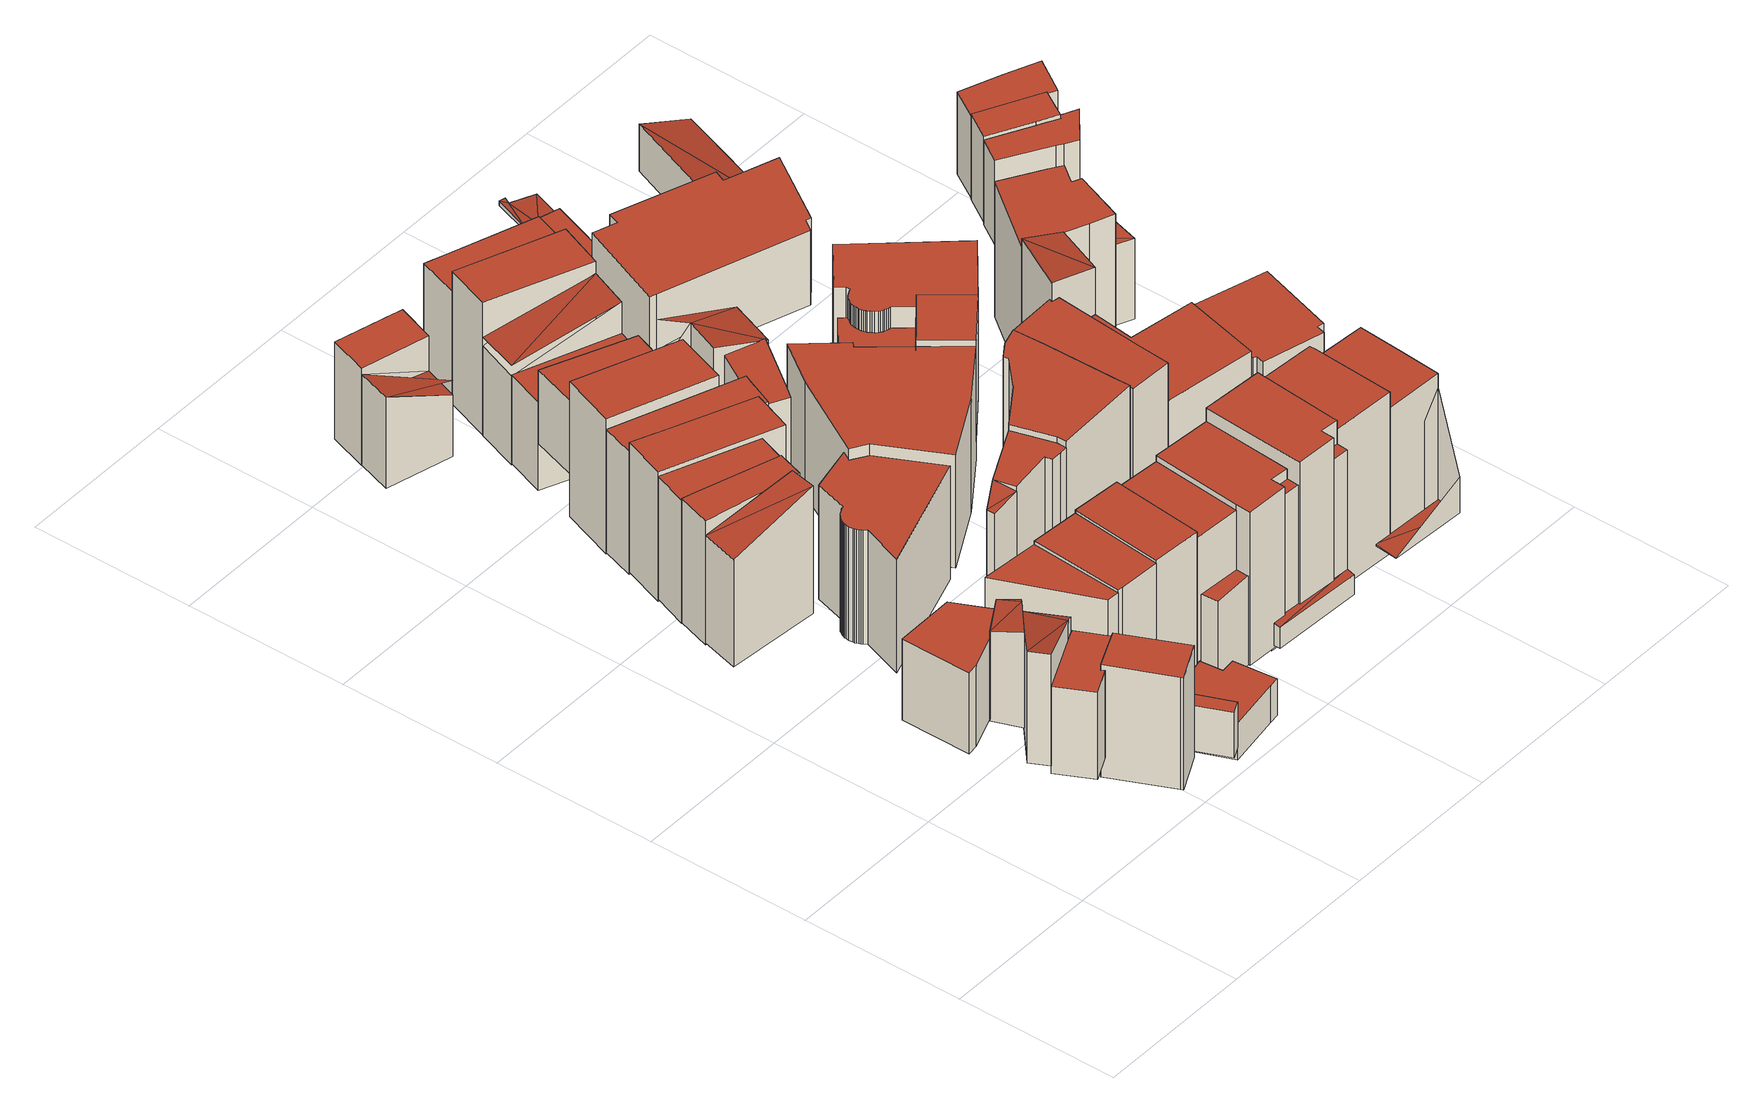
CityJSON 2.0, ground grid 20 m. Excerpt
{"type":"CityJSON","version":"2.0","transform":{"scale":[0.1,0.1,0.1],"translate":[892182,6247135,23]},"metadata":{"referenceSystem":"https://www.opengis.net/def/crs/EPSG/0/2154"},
"CityObjects":{
"building1":{"type":"Building","attributes":{"class":"Building"},"children":["building1-1"]},
"building1-1":{"type":"BuildingPart","parents":["building1"],"geometry":[{"type":"Solid","lod":"2.2","boundaries":[[[[0,1,2,3,4,5]],[[6,7,8,9,10,11]],[[11,10,4,5]],[[10,9,3,4]],[[9,8,2,3]],[[8,7,1,2]],[[7,6,0,1]],[[6,11,5,0]]]],"semantics":{"surfaces":[{"type":"GroundSurface"},{"type":"RoofSurface"},{"type":"WallSurface","on_footprint_edge":true}],"values":[[0,1,2,2,2,2,2,2]]}}]},
"building2":{"type":"Building","attributes":{"class":"Building"},"children":["building2-1"]},
"building2-1":{"type":"BuildingPart","parents":["building2"],"geometry":[{"type":"Solid","lod":"2.2","boundaries":[[[[12,13,14]],[[15,12,16]],[[14,16,12]],[[17,18,19,20,21]],[[14,13,20,21]],[[13,12,19,20]],[[12,15,18,19]],[[15,16,17,18]],[[16,14,21,17]]]],"semantics":{"surfaces":[{"type":"RoofSurface","rf_azimuth":24.67,"rf_slope":13.86},{"type":"GroundSurface"},{"type":"WallSurface","on_footprint_edge":true}],"values":[[0,0,0,1,2,2,2,2,2]]}}]},
"building3":{"type":"Building","attributes":{"class":"Building"},"children":["building3-1"]},
"building3-1":{"type":"BuildingPart","parents":["building3"],"geometry":[{"type":"Solid","lod":"2.2","boundaries":[[[[22,23,24,25,26,27,28]],[[29,30,31,32,33,34,35]],[[35,34,27,28]],[[34,33,26,27]],[[33,32,25,26]],[[32,31,24,25]],[[31,30,23,24]],[[30,29,22,23]],[[29,35,28,22]]]],"semantics":{"surfaces":[{"type":"GroundSurface"},{"type":"RoofSurface"},{"type":"WallSurface","on_footprint_edge":true}],"values":[[0,1,2,2,2,2,2,2,2]]}}]},
"building4":{"type":"Building","attributes":{"class":"Building"},"children":["building4-1"]},
"building4-1":{"type":"BuildingPart","parents":["building4"],"geometry":[{"type":"Solid","lod":"2.2","boundaries":[[[[36,37,38]],[[39,38,37]],[[40,38,39]],[[41,42,43,44,45]],[[39,37,44,45]],[[37,36,43,44]],[[36,38,42,43]],[[38,40,41,42]],[[40,39,45,41]]]],"semantics":{"surfaces":[{"type":"RoofSurface","rf_azimuth":138.37,"rf_slope":12.88},{"type":"GroundSurface"},{"type":"WallSurface","on_footprint_edge":true}],"values":[[0,0,0,1,2,2,2,2,2]]}}]},
"building5":{"type":"Building","attributes":{"class":"Building"},"children":["building5-1"]},
"building5-1":{"type":"BuildingPart","parents":["building5"],"geometry":[{"type":"Solid","lod":"2.2","boundaries":[[[[46,47,48,49,50]],[[51,52,53,54,55]],[[55,54,49,50]],[[54,53,48,49]],[[53,52,47,48]],[[52,51,46,47]],[[51,55,50,46]]]],"semantics":{"surfaces":[{"type":"GroundSurface"},{"type":"RoofSurface"},{"type":"WallSurface","on_footprint_edge":true}],"values":[[0,1,2,2,2,2,2]]}}]},
"building6":{"type":"Building","attributes":{"class":"Building"},"children":["building6-1"]},
"building6-1":{"type":"BuildingPart","parents":["building6"],"geometry":[{"type":"Solid","lod":"2.2","boundaries":[[[[56,57,58]],[[59,58,57]],[[60,61,62,63]],[[59,57,62,63]],[[57,56,61,62]],[[56,58,60,61]],[[58,59,63,60]]]],"semantics":{"surfaces":[{"type":"RoofSurface","rf_azimuth":171.31,"rf_slope":13.3},{"type":"GroundSurface"},{"type":"WallSurface","on_footprint_edge":true}],"values":[[0,0,1,2,2,2,2]]}}]},
"building7":{"type":"Building","attributes":{"class":"Building"},"children":["building7-1"]},
"building7-1":{"type":"BuildingPart","parents":["building7"],"geometry":[{"type":"Solid","lod":"2.2","boundaries":[[[[64,65,66,67,68]],[[69,70,71,72,73]],[[73,72,67,68]],[[72,71,66,67]],[[71,70,65,66]],[[70,69,64,65]],[[69,73,68,64]]]],"semantics":{"surfaces":[{"type":"GroundSurface"},{"type":"RoofSurface"},{"type":"WallSurface","on_footprint_edge":true}],"values":[[0,1,2,2,2,2,2]]}}]},
"building8":{"type":"Building","attributes":{"class":"Building"},"children":["building8-1"]},
"building8-1":{"type":"BuildingPart","parents":["building8"],"geometry":[{"type":"Solid","lod":"2.2","boundaries":[[[[74,75,76,77]],[[78,79,80,81]],[[81,80,76,77]],[[80,79,75,76]],[[79,78,74,75]],[[78,81,77,74]]]],"semantics":{"surfaces":[{"type":"GroundSurface"},{"type":"RoofSurface"},{"type":"WallSurface","on_footprint_edge":true}],"values":[[0,1,2,2,2,2]]}}]},
"building9":{"type":"Building","attributes":{"class":"Building"},"children":["building9-1"]},
"building9-1":{"type":"BuildingPart","parents":["building9"],"geometry":[{"type":"Solid","lod":"2.2","boundaries":[[[[82,83,84,85]],[[86,87,88,89]],[[89,88,84,85]],[[88,87,83,84]],[[87,86,82,83]],[[86,89,85,82]]]],"semantics":{"surfaces":[{"type":"GroundSurface"},{"type":"RoofSurface"},{"type":"WallSurface","on_footprint_edge":true}],"values":[[0,1,2,2,2,2]]}}]},
"building10":{"type":"Building","attributes":{"class":"Building"},"children":["building10-1"]},
"building10-1":{"type":"BuildingPart","parents":["building10"],"geometry":[{"type":"Solid","lod":"2.2","boundaries":[[[[90,91,92,93,94,95]],[[96,97,98,99,100,101]],[[101,100,94,95]],[[100,99,93,94]],[[99,98,92,93]],[[98,97,91,92]],[[97,96,90,91]],[[96,101,95,90]]]],"semantics":{"surfaces":[{"type":"GroundSurface"},{"type":"RoofSurface"},{"type":"WallSurface","on_footprint_edge":true}],"values":[[0,1,2,2,2,2,2,2]]}}]},
"building11":{"type":"Building","attributes":{"class":"Building"},"children":["building11-1"]},
"building11-1":{"type":"BuildingPart","parents":["building11"],"geometry":[{"type":"Solid","lod":"2.2","boundaries":[[[[102,103,104,105,106,107,108,109,110,111,112,113,114,115,116,117,118,119,120,121,122,123,124,125,126,127,128,129,130]],[[131,132,133,134,135,136,137,138,139,140,141,142,143,144,145,146,147,148,149,150,151,152,153,154,155,156,157,158,159]],[[159,158,129,130]],[[158,157,128,129]],[[157,156,127,128]],[[156,155,126,127]],[[155,154,125,126]],[[154,153,124,125]],[[153,152,123,124]],[[152,151,122,123]],[[151,150,121,122]],[[150,149,120,121]],[[149,148,119,120]],[[148,147,118,119]],[[147,146,117,118]],[[146,145,116,117]],[[145,144,115,116]],[[144,143,114,115]],[[143,142,113,114]],[[142,141,112,113]],[[141,140,111,112]],[[140,139,110,111]],[[139,138,109,110]],[[138,137,108,109]],[[137,136,107,108]],[[136,135,106,107]],[[135,134,105,106]],[[134,133,104,105]],[[133,132,103,104]],[[132,131,102,103]],[[131,159,130,102]]]],"semantics":{"surfaces":[{"type":"GroundSurface"},{"type":"RoofSurface"},{"type":"WallSurface","on_footprint_edge":true}],"values":[[0,1,2,2,2,2,2,2,2,2,2,2,2,2,2,2,2,2,2,2,2,2,2,2,2,2,2,2,2,2,2]]}}]},
"building12":{"type":"Building","attributes":{"class":"Building"},"children":["building12-1"]},
"building12-1":{"type":"BuildingPart","parents":["building12"],"geometry":[{"type":"Solid","lod":"2.2","boundaries":[[[[160,161,162,163,164,165]],[[166,167,168,169,170,171]],[[171,170,164,165]],[[170,169,163,164]],[[169,168,162,163]],[[168,167,161,162]],[[167,166,160,161]],[[166,171,165,160]]]],"semantics":{"surfaces":[{"type":"GroundSurface"},{"type":"RoofSurface"},{"type":"WallSurface","on_footprint_edge":true}],"values":[[0,1,2,2,2,2,2,2]]}}]},
"building13":{"type":"Building","attributes":{"class":"Building"},"children":["building13-1"]},
"building13-1":{"type":"BuildingPart","parents":["building13"],"geometry":[{"type":"Solid","lod":"2.2","boundaries":[[[[172,173,174,175,176]],[[177,178,179,180,181]],[[181,180,175,176]],[[180,179,174,175]],[[179,178,173,174]],[[178,177,172,173]],[[177,181,176,172]]]],"semantics":{"surfaces":[{"type":"GroundSurface"},{"type":"RoofSurface"},{"type":"WallSurface","on_footprint_edge":true}],"values":[[0,1,2,2,2,2,2]]}}]},
"building14":{"type":"Building","attributes":{"class":"Building"},"children":["building14-1"]},
"building14-1":{"type":"BuildingPart","parents":["building14"],"geometry":[{"type":"Solid","lod":"2.2","boundaries":[[[[182,183,184,185,186,187,188,189,190,191,192]],[[193,194,195,196,197,198,199,200,201,202,203]],[[203,202,191,192]],[[202,201,190,191]],[[201,200,189,190]],[[200,199,188,189]],[[199,198,187,188]],[[198,197,186,187]],[[197,196,185,186]],[[196,195,184,185]],[[195,194,183,184]],[[194,193,182,183]],[[193,203,192,182]]]],"semantics":{"surfaces":[{"type":"GroundSurface"},{"type":"RoofSurface"},{"type":"WallSurface","on_footprint_edge":true}],"values":[[0,1,2,2,2,2,2,2,2,2,2,2,2]]}}]},
"building15":{"type":"Building","attributes":{"class":"Building"},"children":["building15-1"]},
"building15-1":{"type":"BuildingPart","parents":["building15"],"geometry":[{"type":"Solid","lod":"2.2","boundaries":[[[[204,205,206,207,208,209,210]],[[211,212,213,214,215,216,217]],[[217,216,209,210]],[[216,215,208,209]],[[215,214,207,208]],[[214,213,206,207]],[[213,212,205,206]],[[212,211,204,205]],[[211,217,210,204]]]],"semantics":{"surfaces":[{"type":"GroundSurface"},{"type":"RoofSurface"},{"type":"WallSurface","on_footprint_edge":true}],"values":[[0,1,2,2,2,2,2,2,2]]}}]},
"building16":{"type":"Building","attributes":{"class":"Building"},"children":["building16-1"]},
"building16-1":{"type":"BuildingPart","parents":["building16"],"geometry":[{"type":"Solid","lod":"2.2","boundaries":[[[[218,219,220]],[[221,220,219]],[[222,223,224,225]],[[221,219,224,225]],[[219,218,223,224]],[[218,220,222,223]],[[220,221,225,222]]]],"semantics":{"surfaces":[{"type":"RoofSurface","rf_azimuth":273.02,"rf_slope":13.4},{"type":"GroundSurface"},{"type":"WallSurface","on_footprint_edge":true}],"values":[[0,0,1,2,2,2,2]]}}]},
"building17":{"type":"Building","attributes":{"class":"Building"},"children":["building17-1"]},
"building17-1":{"type":"BuildingPart","parents":["building17"],"geometry":[{"type":"MultiSurface","lod":"2.2","boundaries":[[[226,227,228]],[[229,230,231]],[[232,233,234,235]],[[229,231,234,235]],[[231,226,233,234]],[[226,228,232,233]],[[228,229,235,232]]],"semantics":{"surfaces":[{"type":"RoofSurface","rf_azimuth":346.32,"rf_slope":5.83},{"type":"RoofSurface","rf_azimuth":344.5,"rf_slope":13.1},{"type":"GroundSurface"},{"type":"WallSurface","on_footprint_edge":true}],"values":[0,1,2,3,3,3,3]}}]},
"building18":{"type":"Building","attributes":{"class":"Building"},"children":["building18-1"]},
"building18-1":{"type":"BuildingPart","parents":["building18"],"geometry":[{"type":"Solid","lod":"2.2","boundaries":[[[[236,237,238,239]],[[240,241,242,243]],[[243,242,238,239]],[[242,241,237,238]],[[241,240,236,237]],[[240,243,239,236]]]],"semantics":{"surfaces":[{"type":"GroundSurface"},{"type":"RoofSurface"},{"type":"WallSurface","on_footprint_edge":true}],"values":[[0,1,2,2,2,2]]}}]},
"building19":{"type":"Building","attributes":{"class":"Building"},"children":["building19-1"]},
"building19-1":{"type":"BuildingPart","parents":["building19"],"geometry":[{"type":"Solid","lod":"2.2","boundaries":[[[[174,244,245,175]],[[246,247,248,249]],[[249,248,245,175]],[[248,247,244,245]],[[247,246,174,244]],[[246,249,175,174]]]],"semantics":{"surfaces":[{"type":"GroundSurface"},{"type":"RoofSurface"},{"type":"WallSurface","on_footprint_edge":true}],"values":[[0,1,2,2,2,2]]}}]},
"building20":{"type":"Building","attributes":{"class":"Building"},"children":["building20-1"]},
"building20-1":{"type":"BuildingPart","parents":["building20"],"geometry":[{"type":"Solid","lod":"2.2","boundaries":[[[[250,251,252,253,254,255]],[[256,257,258,259,260,261]],[[261,260,254,255]],[[260,259,253,254]],[[259,258,252,253]],[[258,257,251,252]],[[257,256,250,251]],[[256,261,255,250]]]],"semantics":{"surfaces":[{"type":"GroundSurface"},{"type":"RoofSurface"},{"type":"WallSurface","on_footprint_edge":true}],"values":[[0,1,2,2,2,2,2,2]]}}]},
"building21":{"type":"Building","attributes":{"class":"Building"},"children":["building21-1"]},
"building21-1":{"type":"BuildingPart","parents":["building21"],"geometry":[{"type":"Solid","lod":"2.2","boundaries":[[[[262,263,264,265]],[[266,267,268,269]],[[269,268,264,265]],[[268,267,263,264]],[[267,266,262,263]],[[266,269,265,262]]]],"semantics":{"surfaces":[{"type":"GroundSurface"},{"type":"RoofSurface"},{"type":"WallSurface","on_footprint_edge":true}],"values":[[0,1,2,2,2,2]]}}]},
"building22":{"type":"Building","attributes":{"class":"Building"},"children":["building22-1"]},
"building22-1":{"type":"BuildingPart","parents":["building22"],"geometry":[{"type":"Solid","lod":"2.2","boundaries":[[[[270,271,272,273,274,275,276,277]],[[278,279,280,281,282,221,283,284]],[[284,283,276,277]],[[283,221,275,276]],[[221,282,274,275]],[[282,281,273,274]],[[281,280,272,273]],[[280,279,271,272]],[[279,278,270,271]],[[278,284,277,270]]]],"semantics":{"surfaces":[{"type":"GroundSurface"},{"type":"RoofSurface"},{"type":"WallSurface","on_footprint_edge":true}],"values":[[0,1,2,2,2,2,2,2,2,2]]}}]},
"building23":{"type":"Building","attributes":{"class":"Building"},"children":["building23-1"]},
"building23-1":{"type":"BuildingPart","parents":["building23"],"geometry":[{"type":"Solid","lod":"2.2","boundaries":[[[[285,286,287,288]],[[289,290,291,292]],[[292,291,287,288]],[[291,290,286,287]],[[290,289,285,286]],[[289,292,288,285]]]],"semantics":{"surfaces":[{"type":"GroundSurface"},{"type":"RoofSurface"},{"type":"WallSurface","on_footprint_edge":true}],"values":[[0,1,2,2,2,2]]}}]},
"building24":{"type":"Building","attributes":{"class":"Building"},"children":["building24-1"]},
"building24-1":{"type":"BuildingPart","parents":["building24"],"geometry":[{"type":"Solid","lod":"2.2","boundaries":[[[[293,294,295,296,297,298,299,300,301]],[[302,303,304,305,306,307,308,309,310]],[[310,309,300,301]],[[309,308,299,300]],[[308,307,298,299]],[[307,306,297,298]],[[306,305,296,297]],[[305,304,295,296]],[[304,303,294,295]],[[303,302,293,294]],[[302,310,301,293]]]],"semantics":{"surfaces":[{"type":"GroundSurface"},{"type":"RoofSurface"},{"type":"WallSurface","on_footprint_edge":true}],"values":[[0,1,2,2,2,2,2,2,2,2,2]]}}]},
"building25":{"type":"Building","attributes":{"class":"Building"},"children":["building25-1"]},
"building25-1":{"type":"BuildingPart","parents":["building25"],"geometry":[{"type":"Solid","lod":"2.2","boundaries":[[[[311,312,313,314]],[[315,316,317,318]],[[318,317,313,314]],[[317,316,312,313]],[[316,315,311,312]],[[315,318,314,311]]]],"semantics":{"surfaces":[{"type":"GroundSurface"},{"type":"RoofSurface"},{"type":"WallSurface","on_footprint_edge":true}],"values":[[0,1,2,2,2,2]]}}]},
"building26":{"type":"Building","attributes":{"class":"Building"},"children":["building26-1"]},
"building26-1":{"type":"BuildingPart","parents":["building26"],"geometry":[{"type":"Solid","lod":"2.2","boundaries":[[[[319,320,321,322,323]],[[324,325,326,327,328]],[[328,327,322,323]],[[327,326,321,322]],[[326,325,320,321]],[[325,324,319,320]],[[324,328,323,319]]]],"semantics":{"surfaces":[{"type":"GroundSurface"},{"type":"RoofSurface"},{"type":"WallSurface","on_footprint_edge":true}],"values":[[0,1,2,2,2,2,2]]}}]},
"building27":{"type":"Building","attributes":{"class":"Building"},"children":["building27-1"]},
"building27-1":{"type":"BuildingPart","parents":["building27"],"geometry":[{"type":"Solid","lod":"2.2","boundaries":[[[[329,330,331,332]],[[333,334,335,336]],[[336,335,331,332]],[[335,334,330,331]],[[334,333,329,330]],[[333,336,332,329]]]],"semantics":{"surfaces":[{"type":"GroundSurface"},{"type":"RoofSurface"},{"type":"WallSurface","on_footprint_edge":true}],"values":[[0,1,2,2,2,2]]}}]},
"building28":{"type":"Building","attributes":{"class":"Building"},"children":["building28-1"]},
"building28-1":{"type":"BuildingPart","parents":["building28"],"geometry":[{"type":"Solid","lod":"2.2","boundaries":[[[[337,338,339,340,341,342]],[[343,344,345,346,347,348]],[[348,347,341,342]],[[347,346,340,341]],[[346,345,339,340]],[[345,344,338,339]],[[344,343,337,338]],[[343,348,342,337]]]],"semantics":{"surfaces":[{"type":"GroundSurface"},{"type":"RoofSurface"},{"type":"WallSurface","on_footprint_edge":true}],"values":[[0,1,2,2,2,2,2,2]]}}]},
"building29":{"type":"Building","attributes":{"class":"Building"},"children":["building29-1"]},
"building29-1":{"type":"BuildingPart","parents":["building29"],"geometry":[{"type":"MultiSurface","lod":"2.2","boundaries":[[[349,350,351]],[[352,349,351]],[[353,354,355,356]],[[357,358,355,356]],[[358,349,354,355]],[[349,352,353,354]],[[352,357,356,353]]],"semantics":{"surfaces":[{"type":"RoofSurface","rf_azimuth":158.2,"rf_slope":12.72},{"type":"GroundSurface"},{"type":"WallSurface","on_footprint_edge":true}],"values":[0,0,1,2,2,2,2]}}]},
"building30":{"type":"Building","attributes":{"class":"Building"},"children":["building30-1"]},
"building30-1":{"type":"BuildingPart","parents":["building30"],"geometry":[{"type":"MultiSurface","lod":"2.2","boundaries":[[[359,360,361]],[[362,361,363]],[[361,362,359]],[[364,363,361]],[[365,366,367]],[[365,367,368]],[[368,367,369]],[[370,371,372,373,374,375,376,377,378]],[[367,361,377,378]],[[361,360,376,377]],[[360,359,375,376]],[[359,362,374,375]],[[362,363,373,374]],[[363,365,372,373]],[[365,368,371,372]],[[368,369,370,371]],[[369,367,378,370]]],"semantics":{"surfaces":[{"type":"RoofSurface","rf_azimuth":335.02,"rf_slope":10.99},{"type":"RoofSurface","rf_azimuth":341.18,"rf_slope":15.6},{"type":"GroundSurface"},{"type":"WallSurface","on_footprint_edge":true}],"values":[0,0,0,0,1,1,1,2,3,3,3,3,3,3,3,3,3]}}]},
"building31":{"type":"Building","attributes":{"class":"Building"},"children":["building31-1"]},
"building31-1":{"type":"BuildingPart","parents":["building31"],"geometry":[{"type":"Solid","lod":"2.2","boundaries":[[[[379,380,381,382,383,384,385]],[[386,387,388,389,390,391,392]],[[392,391,384,385]],[[391,390,383,384]],[[390,389,382,383]],[[389,388,381,382]],[[388,387,380,381]],[[387,386,379,380]],[[386,392,385,379]]]],"semantics":{"surfaces":[{"type":"GroundSurface"},{"type":"RoofSurface"},{"type":"WallSurface","on_footprint_edge":true}],"values":[[0,1,2,2,2,2,2,2,2]]}}]},
"building32":{"type":"Building","attributes":{"class":"Building"},"children":["building32-1"]},
"building32-1":{"type":"BuildingPart","parents":["building32"],"geometry":[{"type":"Solid","lod":"2.2","boundaries":[[[[393,394,395,396]],[[397,398,399,400]],[[400,399,395,396]],[[399,398,394,395]],[[398,397,393,394]],[[397,400,396,393]]]],"semantics":{"surfaces":[{"type":"GroundSurface"},{"type":"RoofSurface"},{"type":"WallSurface","on_footprint_edge":true}],"values":[[0,1,2,2,2,2]]}}]},
"building33":{"type":"Building","attributes":{"class":"Building"},"children":["building33-1"]},
"building33-1":{"type":"BuildingPart","parents":["building33"],"geometry":[{"type":"Solid","lod":"2.2","boundaries":[[[[401,402,403,404,405,406,407,408,409,410,411,412,413,414,415,416,417,418,419,420,421,422,423,424,425,426,427,428,429,430,431,432,433]],[[434,435,436,437,438,439,440,441,442,443,444,445,446,447,448,449,450,451,452,453,454,455,456,457,458,459,460,461,462,463,464,465,466]],[[466,465,432,433]],[[465,464,431,432]],[[464,463,430,431]],[[463,462,429,430]],[[462,461,428,429]],[[461,460,427,428]],[[460,459,426,427]],[[459,458,425,426]],[[458,457,424,425]],[[457,456,423,424]],[[456,455,422,423]],[[455,454,421,422]],[[454,453,420,421]],[[453,452,419,420]],[[452,451,418,419]],[[451,450,417,418]],[[450,449,416,417]],[[449,448,415,416]],[[448,447,414,415]],[[447,446,413,414]],[[446,445,412,413]],[[445,444,411,412]],[[444,443,410,411]],[[443,442,409,410]],[[442,441,408,409]],[[441,440,407,408]],[[440,439,406,407]],[[439,438,405,406]],[[438,437,404,405]],[[437,436,403,404]],[[436,435,402,403]],[[435,434,401,402]],[[434,466,433,401]]]],"semantics":{"surfaces":[{"type":"GroundSurface"},{"type":"RoofSurface"},{"type":"WallSurface","on_footprint_edge":true}],"values":[[0,1,2,2,2,2,2,2,2,2,2,2,2,2,2,2,2,2,2,2,2,2,2,2,2,2,2,2,2,2,2,2,2,2,2]]}}]},
"building34":{"type":"Building","attributes":{"class":"Building"},"children":["building34-1"]},
"building34-1":{"type":"BuildingPart","parents":["building34"],"geometry":[{"type":"Solid","lod":"2.2","boundaries":[[[[467,468,469,470,471,472,473,474,475,476,477,478]],[[479,480,481,482,483,484,485,486,487,488,489,490]],[[490,489,477,478]],[[489,488,476,477]],[[488,487,475,476]],[[487,486,474,475]],[[486,485,473,474]],[[485,484,472,473]],[[484,483,471,472]],[[483,482,470,471]],[[482,481,469,470]],[[481,480,468,469]],[[480,479,467,468]],[[479,490,478,467]]]],"semantics":{"surfaces":[{"type":"GroundSurface"},{"type":"RoofSurface"},{"type":"WallSurface","on_footprint_edge":true}],"values":[[0,1,2,2,2,2,2,2,2,2,2,2,2,2]]}}]},
"building35":{"type":"Building","attributes":{"class":"Building"},"children":["building35-1"]},
"building35-1":{"type":"BuildingPart","parents":["building35"],"geometry":[{"type":"Solid","lod":"2.2","boundaries":[[[[491,492,493,494,495,496]],[[497,498,499,500,501,502]],[[502,501,495,496]],[[501,500,494,495]],[[500,499,493,494]],[[499,498,492,493]],[[498,497,491,492]],[[497,502,496,491]]]],"semantics":{"surfaces":[{"type":"GroundSurface"},{"type":"RoofSurface"},{"type":"WallSurface","on_footprint_edge":true}],"values":[[0,1,2,2,2,2,2,2]]}}]},
"building36":{"type":"Building","attributes":{"class":"Building"},"children":["building36-1"]},
"building36-1":{"type":"BuildingPart","parents":["building36"],"geometry":[{"type":"Solid","lod":"2.2","boundaries":[[[[503,504,505]],[[506,503,505]],[[507,508,509,510]],[[505,504,509,510]],[[504,503,508,509]],[[503,506,507,508]],[[506,505,510,507]]]],"semantics":{"surfaces":[{"type":"RoofSurface","rf_azimuth":271.06,"rf_slope":13.57},{"type":"GroundSurface"},{"type":"WallSurface","on_footprint_edge":true}],"values":[[0,0,1,2,2,2,2]]}}]},
"building37":{"type":"Building","attributes":{"class":"Building"},"children":["building37-1"]},
"building37-1":{"type":"BuildingPart","parents":["building37"],"geometry":[{"type":"Solid","lod":"2.2","boundaries":[[[[511,512,513,514,393,515]],[[516,517,518,519,520,521]],[[521,520,393,515]],[[520,519,514,393]],[[519,518,513,514]],[[518,517,512,513]],[[517,516,511,512]],[[516,521,515,511]]]],"semantics":{"surfaces":[{"type":"GroundSurface"},{"type":"RoofSurface"},{"type":"WallSurface","on_footprint_edge":true}],"values":[[0,1,2,2,2,2,2,2]]}}]},
"building38":{"type":"Building","attributes":{"class":"Building"},"children":["building38-1"]},
"building38-1":{"type":"BuildingPart","parents":["building38"],"geometry":[{"type":"Solid","lod":"2.2","boundaries":[[[[522,523,524,525]],[[526,527,528,529]],[[529,528,524,525]],[[528,527,523,524]],[[527,526,522,523]],[[526,529,525,522]]]],"semantics":{"surfaces":[{"type":"GroundSurface"},{"type":"RoofSurface"},{"type":"WallSurface","on_footprint_edge":true}],"values":[[0,1,2,2,2,2]]}}]},
"building39":{"type":"Building","attributes":{"class":"Building"},"children":["building39-1"]},
"building39-1":{"type":"BuildingPart","parents":["building39"],"geometry":[{"type":"Solid","lod":"2.2","boundaries":[[[[530,531,494,532,533,534,535]],[[536,537,538,539,540,541,542]],[[542,541,534,535]],[[541,540,533,534]],[[540,539,532,533]],[[539,538,494,532]],[[538,537,531,494]],[[537,536,530,531]],[[536,542,535,530]]]],"semantics":{"surfaces":[{"type":"GroundSurface"},{"type":"RoofSurface"},{"type":"WallSurface","on_footprint_edge":true}],"values":[[0,1,2,2,2,2,2,2,2]]}}]},
"building40":{"type":"Building","attributes":{"class":"Building"},"children":["building40-1"]},
"building40-1":{"type":"BuildingPart","parents":["building40"],"geometry":[{"type":"Solid","lod":"2.2","boundaries":[[[[543,544,545,546,547,548,549,550,551]],[[552,553,554,555,556,557,558,559,560]],[[560,559,550,551]],[[559,558,549,550]],[[558,557,548,549]],[[557,556,547,548]],[[556,555,546,547]],[[555,554,545,546]],[[554,553,544,545]],[[553,552,543,544]],[[552,560,551,543]]]],"semantics":{"surfaces":[{"type":"GroundSurface"},{"type":"RoofSurface"},{"type":"WallSurface","on_footprint_edge":true}],"values":[[0,1,2,2,2,2,2,2,2,2,2]]}}]},
"building41":{"type":"Building","attributes":{"class":"Building"},"children":["building41-1"]},
"building41-1":{"type":"BuildingPart","parents":["building41"],"geometry":[{"type":"Solid","lod":"2.2","boundaries":[[[[561,562,563,564,565,566,567,568,569,570,571]],[[572,573,574,575,576,577,578,579,580,581,582]],[[582,581,570,571]],[[581,580,569,570]],[[580,579,568,569]],[[579,578,567,568]],[[578,577,566,567]],[[577,576,565,566]],[[576,575,564,565]],[[575,574,563,564]],[[574,573,562,563]],[[573,572,561,562]],[[572,582,571,561]]]],"semantics":{"surfaces":[{"type":"GroundSurface"},{"type":"RoofSurface"},{"type":"WallSurface","on_footprint_edge":true}],"values":[[0,1,2,2,2,2,2,2,2,2,2,2,2]]}}]},
"building42":{"type":"Building","attributes":{"class":"Building"},"children":["building42-1"]},
"building42-1":{"type":"BuildingPart","parents":["building42"],"geometry":[{"type":"Solid","lod":"2.2","boundaries":[[[[583,584,585,586,587,588,589,590,591,592,593,594,595,596,597,598,599,600,601,602,603,604,605,606,607,608,609,610,611,612,613,614,615,616,617,618,619,620]],[[621,622,623,624,625,626,627,628,629,630,631,632,633,634,635,636,637,638,639,640,641,642,643,644,645,646,647,648,649,650,651,652,653,654,655,656,657,658]],[[658,657,619,620]],[[657,656,618,619]],[[656,655,617,618]],[[655,654,616,617]],[[654,653,615,616]],[[653,652,614,615]],[[652,651,613,614]],[[651,650,612,613]],[[650,649,611,612]],[[649,648,610,611]],[[648,647,609,610]],[[647,646,608,609]],[[646,645,607,608]],[[645,644,606,607]],[[644,643,605,606]],[[643,642,604,605]],[[642,641,603,604]],[[641,640,602,603]],[[640,639,601,602]],[[639,638,600,601]],[[638,637,599,600]],[[637,636,598,599]],[[636,635,597,598]],[[635,634,596,597]],[[634,633,595,596]],[[633,632,594,595]],[[632,631,593,594]],[[631,630,592,593]],[[630,629,591,592]],[[629,628,590,591]],[[628,627,589,590]],[[627,626,588,589]],[[626,625,587,588]],[[625,624,586,587]],[[624,623,585,586]],[[623,622,584,585]],[[622,621,583,584]],[[621,658,620,583]]]],"semantics":{"surfaces":[{"type":"GroundSurface"},{"type":"RoofSurface"},{"type":"WallSurface","on_footprint_edge":true}],"values":[[0,1,2,2,2,2,2,2,2,2,2,2,2,2,2,2,2,2,2,2,2,2,2,2,2,2,2,2,2,2,2,2,2,2,2,2,2,2,2,2]]}}]},
"building43":{"type":"Building","attributes":{"class":"Building"},"children":["building43-1"]},
"building43-1":{"type":"BuildingPart","parents":["building43"],"geometry":[{"type":"Solid","lod":"2.2","boundaries":[[[[659,660,661,662,663,664,665,666,667,668,669]],[[670,671,672,673,674,675,676,677,678,679,680]],[[680,679,668,669]],[[679,678,667,668]],[[678,677,666,667]],[[677,676,665,666]],[[676,675,664,665]],[[675,674,663,664]],[[674,673,662,663]],[[673,672,661,662]],[[672,671,660,661]],[[671,670,659,660]],[[670,680,669,659]]]],"semantics":{"surfaces":[{"type":"GroundSurface"},{"type":"RoofSurface"},{"type":"WallSurface","on_footprint_edge":true}],"values":[[0,1,2,2,2,2,2,2,2,2,2,2,2]]}}]},
"building44":{"type":"Building","attributes":{"class":"Building"},"children":["building44-1"]},
"building44-1":{"type":"BuildingPart","parents":["building44"],"geometry":[{"type":"Solid","lod":"2.2","boundaries":[[[[681,682,683]],[[684,683,682]],[[685,683,684]],[[686,685,684]],[[686,684,687]],[[688,689,690,691,692,693,694]],[[684,682,693,694]],[[682,681,692,693]],[[681,683,691,692]],[[683,685,690,691]],[[685,686,689,690]],[[686,687,688,689]],[[687,684,694,688]]]],"semantics":{"surfaces":[{"type":"RoofSurface","rf_azimuth":329.83,"rf_slope":6.41},{"type":"GroundSurface"},{"type":"WallSurface","on_footprint_edge":true}],"values":[[0,0,0,0,0,1,2,2,2,2,2,2,2]]}}]},
"building45":{"type":"Building","attributes":{"class":"Building"},"children":["building45-1"]},
"building45-1":{"type":"BuildingPart","parents":["building45"],"geometry":[{"type":"Solid","lod":"2.2","boundaries":[[[[695,696,697,698,533,532,494]],[[699,700,701,702,703,704,705]],[[705,704,532,494]],[[704,703,533,532]],[[703,702,698,533]],[[702,701,697,698]],[[701,700,696,697]],[[700,699,695,696]],[[699,705,494,695]]]],"semantics":{"surfaces":[{"type":"GroundSurface"},{"type":"RoofSurface"},{"type":"WallSurface","on_footprint_edge":true}],"values":[[0,1,2,2,2,2,2,2,2]]}}]},
"building46":{"type":"Building","attributes":{"class":"Building"},"children":["building46-1"]},
"building46-1":{"type":"BuildingPart","parents":["building46"],"geometry":[{"type":"MultiSurface","lod":"2.2","boundaries":[[[706,707,708]],[[709,708,707]],[[710,706,707,711]],[[712,713,707,711]],[[713,706,707]],[[708,710,706]],[[708,712,711,710]]],"semantics":{"surfaces":[{"type":"RoofSurface","rf_azimuth":263.16,"rf_slope":3.44},{"type":"GroundSurface"},{"type":"WallSurface","on_footprint_edge":true}],"values":[0,0,1,2,2,2,2]}}]},
"building47":{"type":"Building","attributes":{"class":"Building"},"children":["building47-1"]},
"building47-1":{"type":"BuildingPart","parents":["building47"],"geometry":[{"type":"Solid","lod":"2.2","boundaries":[[[[714,715,716,717,718,719,720]],[[721,722,723,724,725,726,727]],[[727,726,719,720]],[[726,725,718,719]],[[725,724,717,718]],[[724,723,716,717]],[[723,722,715,716]],[[722,721,714,715]],[[721,727,720,714]]]],"semantics":{"surfaces":[{"type":"GroundSurface"},{"type":"RoofSurface"},{"type":"WallSurface","on_footprint_edge":true}],"values":[[0,1,2,2,2,2,2,2,2]]}}]},
"building48":{"type":"Building","attributes":{"class":"Building"},"children":["building48-1"]},
"building48-1":{"type":"BuildingPart","parents":["building48"],"geometry":[{"type":"Solid","lod":"2.2","boundaries":[[[[728,729,730]],[[731,730,729]],[[732,733,734,735]],[[731,729,734,735]],[[729,728,733,734]],[[728,730,732,733]],[[730,731,735,732]]]],"semantics":{"surfaces":[{"type":"RoofSurface","rf_azimuth":336.41,"rf_slope":12.66},{"type":"GroundSurface"},{"type":"WallSurface","on_footprint_edge":true}],"values":[[0,0,1,2,2,2,2]]}}]},
"building49":{"type":"Building","attributes":{"class":"Building"},"children":["building49-1"]},
"building49-1":{"type":"BuildingPart","parents":["building49"],"geometry":[{"type":"Solid","lod":"2.2","boundaries":[[[[736,737,738,739,740]],[[741,742,743,744,745]],[[745,744,739,740]],[[744,743,738,739]],[[743,742,737,738]],[[742,741,736,737]],[[741,745,740,736]]]],"semantics":{"surfaces":[{"type":"GroundSurface"},{"type":"RoofSurface"},{"type":"WallSurface","on_footprint_edge":true}],"values":[[0,1,2,2,2,2,2]]}}]},
"building50":{"type":"Building","attributes":{"class":"Building"},"children":["building50-1"]},
"building50-1":{"type":"BuildingPart","parents":["building50"],"geometry":[{"type":"Solid","lod":"2.2","boundaries":[[[[746,747,748]],[[749,746,748]],[[750,751,752,753]],[[748,747,752,753]],[[747,746,751,752]],[[746,749,750,751]],[[749,748,753,750]]]],"semantics":{"surfaces":[{"type":"RoofSurface","rf_azimuth":342.93,"rf_slope":17.16},{"type":"GroundSurface"},{"type":"WallSurface","on_footprint_edge":true}],"values":[[0,0,1,2,2,2,2]]}}]},
"building51":{"type":"Building","attributes":{"class":"Building"},"children":["building51-1"]},
"building51-1":{"type":"BuildingPart","parents":["building51"],"geometry":[{"type":"Solid","lod":"2.2","boundaries":[[[[754,755,756,757,758,759,760,761]],[[762,763,764,765,766,767,768,769]],[[769,768,760,761]],[[768,767,759,760]],[[767,766,758,759]],[[766,765,757,758]],[[765,764,756,757]],[[764,763,755,756]],[[763,762,754,755]],[[762,769,761,754]]]],"semantics":{"surfaces":[{"type":"GroundSurface"},{"type":"RoofSurface"},{"type":"WallSurface","on_footprint_edge":true}],"values":[[0,1,2,2,2,2,2,2,2,2]]}}]},
"building52":{"type":"Building","attributes":{"class":"Building"},"children":["building52-1"]},
"building52-1":{"type":"BuildingPart","parents":["building52"],"geometry":[{"type":"Solid","lod":"2.2","boundaries":[[[[770,771,772,773,774,775,776,777]],[[778,779,780,781,782,783,784,785]],[[785,784,776,777]],[[784,783,775,776]],[[783,782,774,775]],[[782,781,773,774]],[[781,780,772,773]],[[780,779,771,772]],[[779,778,770,771]],[[778,785,777,770]]]],"semantics":{"surfaces":[{"type":"GroundSurface"},{"type":"RoofSurface"},{"type":"WallSurface","on_footprint_edge":true}],"values":[[0,1,2,2,2,2,2,2,2,2]]}}]},
"building53":{"type":"Building","attributes":{"class":"Building"},"children":["building53-1"]},
"building53-1":{"type":"BuildingPart","parents":["building53"],"geometry":[{"type":"MultiSurface","lod":"2.2","boundaries":[[[786,787,788]],[[789,788,787]],[[790,791,788]],[[786,788,791]],[[792,788,789]],[[793,794,795,796,797,798,799]],[[792,800,798,799]],[[800,787,797,798]],[[787,786,796,797]],[[786,791,795,796]],[[791,790,794,795]],[[790,788,793,794]],[[788,792,799,793]]],"semantics":{"surfaces":[{"type":"RoofSurface","rf_azimuth":272.07,"rf_slope":1.15},{"type":"GroundSurface"},{"type":"WallSurface","on_footprint_edge":true}],"values":[0,0,0,0,0,1,2,2,2,2,2,2,2]}}]},
"building54":{"type":"Building","attributes":{"class":"Building"},"children":["building54-1"]},
"building54-1":{"type":"BuildingPart","parents":["building54"],"geometry":[{"type":"Solid","lod":"2.2","boundaries":[[[[801,802,803,804,805,806,807,808,809,810,811]],[[812,813,814,815,816,817,818,819,820,821,822]],[[822,821,810,811]],[[821,820,809,810]],[[820,819,808,809]],[[819,818,807,808]],[[818,817,806,807]],[[817,816,805,806]],[[816,815,804,805]],[[815,814,803,804]],[[814,813,802,803]],[[813,812,801,802]],[[812,822,811,801]]]],"semantics":{"surfaces":[{"type":"GroundSurface"},{"type":"RoofSurface"},{"type":"WallSurface","on_footprint_edge":true}],"values":[[0,1,2,2,2,2,2,2,2,2,2,2,2]]}}]},
"building55":{"type":"Building","attributes":{"class":"Building"},"children":["building55-1"]},
"building55-1":{"type":"BuildingPart","parents":["building55"],"geometry":[{"type":"Solid","lod":"2.2","boundaries":[[[[823,824,825]],[[826,823,825]],[[827,826,825]],[[828,829,830,831,832]],[[825,824,831,832]],[[824,823,830,831]],[[823,826,829,830]],[[826,827,828,829]],[[827,825,832,828]]]],"semantics":{"surfaces":[{"type":"RoofSurface","rf_azimuth":172.42,"rf_slope":9.48},{"type":"GroundSurface"},{"type":"WallSurface","on_footprint_edge":true}],"values":[[0,0,0,1,2,2,2,2,2]]}}]},
"building56":{"type":"Building","attributes":{"class":"Building"},"children":["building56-1"]},
"building56-1":{"type":"BuildingPart","parents":["building56"],"geometry":[{"type":"Solid","lod":"2.2","boundaries":[[[[833,834,835,836,837,838]],[[839,840,841,842,843,844]],[[844,843,837,838]],[[843,842,836,837]],[[842,841,835,836]],[[841,840,834,835]],[[840,839,833,834]],[[839,844,838,833]]]],"semantics":{"surfaces":[{"type":"GroundSurface"},{"type":"RoofSurface"},{"type":"WallSurface","on_footprint_edge":true}],"values":[[0,1,2,2,2,2,2,2]]}}]},
"building57":{"type":"Building","attributes":{"class":"Building"},"children":["building57-1"]},
"building57-1":{"type":"BuildingPart","parents":["building57"],"geometry":[{"type":"Solid","lod":"2.2","boundaries":[[[[845,846,847,848,849,850]],[[851,852,853,854,855,856]],[[856,855,849,850]],[[855,854,848,849]],[[854,853,847,848]],[[853,852,846,847]],[[852,851,845,846]],[[851,856,850,845]]]],"semantics":{"surfaces":[{"type":"GroundSurface"},{"type":"RoofSurface"},{"type":"WallSurface","on_footprint_edge":true}],"values":[[0,1,2,2,2,2,2,2]]}}]}
},
"vertices":[
[87,189,93],[127,213,93],[105,259,93],[31,258,93],[31,171,93],[45,173,93],[87,189,200],[127,213,200],[105,259,200],[31,258,200],[31,171,200],[45,173,200],
[152,139,207],[161,143,204],[136,187,205],[81,105,226],[70,127,226],[70,127,79],[81,105,79],[152,139,79],[161,143,79],[136,187,79],
[81,105,69],[103,62,69],[135,78,69],[133,82,69],[183,105,69],[164,144,69],[152,139,69],[81,105,184],[103,62,184],[135,78,184],[133,82,184],[183,105,184],[164,144,184],[152,139,184],
[138,189,218],[127,213,213],[136,187,218],[87,189,209],[100,155,217],[100,155,91],[136,187,91],[138,189,91],[127,213,91],[87,189,91],
[168,6,43],[169,3,43],[216,27,43],[180,104,43],[133,82,43],[168,6,191],[169,3,191],[216,27,191],[180,104,191],[133,82,191],
[124,475,249],[14,500,222],[119,444,248],[2,454,221],[119,444,80],[124,475,80],[14,500,80],[2,454,80],
[143,505,77],[44,536,77],[27,541,77],[14,500,77],[133,473,77],[143,505,241],[44,536,241],[27,541,241],[14,500,241],[133,473,241],
[225,242,84],[153,248,84],[203,128,84],[218,127,84],[225,242,207],[153,248,207],[203,128,207],[218,127,207],
[27,541,76],[143,505,76],[155,539,76],[42,584,76],[27,541,238],[143,505,238],[155,539,238],[42,584,238],
[233,105,27],[224,126,27],[218,127,27],[203,128,27],[256,7,27],[271,14,27],[233,105,87],[224,126,87],[218,127,87],[203,128,87],[256,7,87],[271,14,87],
[74,300,105],[224,350,105],[186,424,105],[167,436,105],[174,448,105],[117,435,105],[105,394,105],[103,394,105],[101,393,105],[99,392,105],[97,391,105],[95,390,105],[94,389,105],[92,387,105],[90,386,105],[89,384,105],[88,382,105],[87,380,105],[86,378,105],[85,376,105],[85,374,105],[84,370,105],[85,365,105],[85,363,105],[86,361,105],[87,359,105],[88,357,105],[89,355,105],[92,352,105],[74,300,255],[224,350,255],[186,424,255],[167,436,255],[174,448,255],[117,435,255],[105,394,255],[103,394,255],[101,393,255],[99,392,255],[97,391,255],[95,390,255],[94,389,255],[92,387,255],[90,386,255],[89,384,255],[88,382,255],[87,380,255],[86,378,255],[85,376,255],[85,374,255],[84,370,255],[85,365,255],[85,363,255],[86,361,255],[87,359,255],[88,357,255],[89,355,255],[92,352,255],
[42,584,73],[181,529,73],[199,579,73],[91,623,73],[89,624,73],[60,636,73],[42,584,244],[181,529,244],[199,579,244],[91,623,244],[89,624,244],[60,636,244],
[218,127,12],[224,126,12],[275,123,12],[286,237,12],[225,242,12],[218,127,211],[224,126,211],[275,123,211],[286,237,211],[225,242,211],
[345,80,11],[327,78,11],[324,106,11],[295,100,11],[294,105,11],[263,99,11],[263,94,11],[239,90,11],[271,14,11],[338,25,11],[351,27,11],[345,80,59],[327,78,59],[324,106,59],[295,100,59],[294,105,59],[263,99,59],[263,94,59],[239,90,59],[271,14,59],[338,25,59],[351,27,59],
[210,575,70],[224,610,70],[228,618,70],[73,676,70],[60,636,70],[89,624,70],[91,623,70],[210,575,232],[224,610,232],[228,618,232],[73,676,232],[60,636,232],[89,624,232],[91,623,232],
[229,296,216],[271,301,216],[227,305,218],[264,327,223],[227,305,81],[229,296,81],[271,301,81],[264,327,81],
[119,943,141],[36,964,149],[104,900,141],[22,921,180],[104,900,160],[36,964,179],[104,900,60],[119,943,60],[36,964,60],[22,921,60],
[198,630,68],[220,694,68],[96,742,68],[73,676,68],[198,630,246],[220,694,246],[96,742,246],[73,676,246],
[336,119,12],[347,232,12],[275,123,215],[336,119,215],[347,232,215],[286,237,215],
[119,943,59],[135,990,59],[128,992,59],[125,993,59],[52,1012,59],[36,964,59],[119,943,187],[135,990,187],[128,992,187],[125,993,187],[52,1012,187],[36,964,187],
[202,702,125],[219,751,125],[113,796,125],[96,742,125],[202,702,222],[219,751,222],[113,796,222],[96,742,222],
[327,299,70],[340,299,70],[350,300,70],[350,312,70],[335,363,70],[264,327,70],[271,301,70],[325,308,70],[327,299,223],[340,299,223],[350,300,223],[350,312,223],[335,363,223],[271,301,223],[325,308,223],
[240,637,75],[203,646,75],[198,630,75],[228,618,75],[240,637,169],[203,646,169],[198,630,169],[228,618,169],
[296,533,121],[301,538,121],[258,589,121],[222,537,121],[167,436,121],[186,424,121],[227,345,121],[306,388,121],[375,437,121],[296,533,270],[301,538,270],[258,589,270],[222,537,270],[167,436,270],[186,424,270],[227,345,270],[306,388,270],[375,437,270],
[342,119,11],[344,98,11],[415,100,11],[415,114,11],[342,119,129],[344,98,129],[415,100,129],[415,114,129],
[219,751,63],[231,746,63],[251,798,63],[130,844,63],[113,796,63],[219,751,180],[231,746,180],[251,798,180],[130,844,180],[113,796,180],
[405,227,43],[347,232,43],[336,119,43],[395,115,43],[405,227,207],[347,232,207],[336,119,207],[395,115,207],
[306,656,86],[260,672,86],[224,610,86],[217,594,86],[249,577,86],[258,589,86],[306,656,211],[260,672,211],[224,610,211],[217,594,211],[249,577,211],[258,589,211],
[270,847,221],[148,896,191],[130,844,192],[251,798,221],[251,798,61],[270,847,61],[148,896,61],[130,844,61],[130,844,178],[148,896,179],
[202,702,197],[226,692,192],[238,728,193],[219,751,198],[238,743,194],[264,719,188],[330,712,208],[238,743,235],[264,719,226],[309,654,208],[248,676,226],[248,676,110],[309,654,110],[330,712,110],[238,743,110],[219,751,110],[202,702,110],[226,692,110],[238,728,110],[264,719,110],
[471,110,13],[479,221,13],[405,227,13],[395,115,13],[394,96,13],[447,94,13],[448,112,13],[471,110,215],[479,221,215],[405,227,215],[395,115,215],[394,96,215],[447,94,215],[448,112,215],
[167,951,62],[148,896,62],[270,847,62],[291,903,62],[167,951,237],[148,896,237],[270,847,237],[291,903,237],
[388,525,180],[371,545,180],[368,545,180],[366,546,180],[364,547,180],[362,547,180],[360,549,180],[358,550,180],[355,553,180],[354,555,180],[353,557,180],[351,559,180],[351,561,180],[350,563,180],[349,565,180],[349,568,180],[349,570,180],[349,572,180],[349,574,180],[350,577,180],[350,579,180],[351,581,180],[352,583,180],[354,585,180],[355,587,180],[357,589,180],[350,597,180],[307,562,180],[313,555,180],[297,542,180],[301,538,180],[296,533,180],[336,484,180],[388,525,240],[371,545,240],[368,545,240],[366,546,240],[364,547,240],[362,547,240],[360,549,240],[358,550,240],[355,553,240],[354,555,240],[353,557,240],[351,559,240],[351,561,240],[350,563,240],[349,565,240],[349,568,240],[349,570,240],[349,572,240],[349,574,240],[350,577,240],[350,579,240],[351,581,240],[352,583,240],[354,585,240],[355,587,240],[357,589,240],[350,597,240],[307,562,240],[313,555,240],[297,542,240],[301,538,240],[296,533,240],[336,484,240],
[460,305,54],[460,307,54],[459,325,54],[457,414,54],[455,453,54],[433,446,54],[415,434,54],[417,428,54],[384,396,54],[335,363,54],[350,312,54],[350,300,54],[460,305,231],[460,307,231],[459,325,231],[457,414,231],[455,453,231],[433,446,231],[415,434,231],[417,428,231],[384,396,231],[335,363,231],[350,312,231],[350,300,231],
[430,101,8],[430,97,8],[545,91,8],[546,105,8],[415,114,8],[415,100,8],[430,101,202],[430,97,202],[545,91,202],[546,105,202],[415,114,202],[415,100,202],
[430,86,45],[544,81,43],[545,91,45],[430,97,47],[430,97,17],[430,86,17],[544,81,17],[545,91,17],
[314,956,62],[203,994,62],[191,998,62],[183,1001,62],[295,901,62],[314,956,211],[203,994,211],[191,998,211],[183,1001,211],[167,951,211],[295,901,211],
[432,480,144],[393,529,144],[336,484,144],[375,437,144],[432,480,278],[393,529,278],[336,484,278],[375,437,278],
[522,90,8],[523,107,8],[546,110,8],[555,215,8],[479,221,8],[470,93,8],[522,90,233],[523,107,233],[546,105,233],[546,110,233],[555,215,233],[479,221,233],[470,93,233],
[295,901,171],[291,903,171],[290,898,171],[293,897,171],[298,895,171],[283,852,171],[303,845,171],[339,949,171],[314,956,171],[295,901,209],[291,903,209],[290,898,209],[293,897,209],[298,895,209],[283,852,209],[303,845,209],[339,949,209],[314,956,209],
[415,684,170],[425,698,170],[431,696,170],[486,781,170],[422,803,170],[428,817,170],[308,859,170],[303,845,170],[274,855,170],[231,746,170],[238,743,170],[415,684,268],[425,698,268],[431,696,268],[486,781,268],[422,803,268],[428,817,268],[308,859,268],[303,845,268],[274,855,268],[231,746,268],[238,743,268],
[349,568,147],[349,565,147],[350,563,147],[351,561,147],[351,559,147],[353,557,147],[354,555,147],[355,553,147],[358,550,147],[360,549,147],[362,547,147],[364,547,147],[366,546,147],[368,545,147],[371,545,147],[388,525,147],[393,529,147],[432,480,147],[508,542,147],[412,653,147],[360,610,147],[367,599,147],[368,595,147],[366,594,147],[364,593,147],[362,592,147],[360,591,147],[358,590,147],[357,589,147],[355,587,147],[354,585,147],[352,583,147],[351,581,147],[350,579,147],[350,577,147],[349,574,147],[349,572,147],[349,570,147],[349,568,268],[349,565,268],[350,563,268],[351,561,268],[351,559,268],[353,557,268],[354,555,268],[355,553,268],[358,550,268],[360,549,268],[362,547,268],[364,547,268],[366,546,268],[368,545,268],[371,545,268],[388,525,268],[393,529,268],[432,480,268],[508,542,268],[412,653,268],[360,610,268],[367,599,268],[368,595,268],[366,594,268],[364,593,268],[362,592,268],[360,591,268],[358,590,268],[357,589,268],[355,587,268],[354,585,268],[352,583,268],[351,581,268],[350,579,268],[350,577,268],[349,574,268],[349,572,268],[349,570,268],
[459,325,45],[460,307,45],[460,305,45],[459,300,45],[513,298,45],[516,339,45],[525,449,45],[515,451,45],[517,455,45],[455,453,45],[457,414,45],[459,325,230],[460,307,230],[460,305,230],[459,300,230],[513,298,230],[516,339,230],[525,449,230],[515,451,230],[517,455,230],[455,453,230],[457,414,230],
[339,949,198],[352,989,199],[314,956,201],[320,1000,202],[300,961,202],[316,1009,203],[323,1007,203],[323,1007,197],[316,1009,197],[300,961,197],[314,956,197],[339,949,197],[352,989,197],[320,1000,197],
[626,100,8],[626,104,8],[632,202,8],[632,209,8],[626,100,221],[626,104,221],[632,202,221],[632,209,221],[555,215,221],[546,110,221],[546,105,221],
[601,72,32],[698,67,32],[604,102,34],[699,96,34],[604,102,32],[699,96,32],[699,96,181],[698,67,79],
[627,281,28],[650,377,28],[568,390,28],[574,441,28],[525,449,28],[516,339,28],[513,298,28],[627,281,180],[650,377,180],[568,390,180],[574,441,180],[525,449,180],[516,339,180],[513,298,180],
[597,501,243],[553,520,253],[574,441,242],[515,451,255],[574,441,68],[597,501,68],[553,520,68],[515,451,68],
[626,100,15],[699,96,15],[703,148,15],[707,203,15],[632,209,15],[626,100,200],[699,96,200],[703,148,200],[707,203,200],[632,209,200],
[483,782,206],[538,938,204],[481,959,223],[422,803,226],[422,803,161],[483,782,161],[538,938,161],[481,959,161],
[653,478,64],[676,540,64],[665,545,64],[681,567,64],[666,577,64],[617,606,64],[553,520,64],[624,489,64],[653,478,242],[676,540,242],[665,545,242],[681,567,242],[666,577,242],[617,606,242],[553,520,242],[624,489,242],
[644,279,12],[719,260,12],[722,271,12],[730,269,12],[759,366,12],[671,391,12],[643,291,12],[647,290,12],[644,279,156],[719,260,156],[722,271,156],[730,269,156],[759,366,156],[671,391,156],[643,291,156],[647,290,156],
[718,533,164],[721,546,164],[676,540,164],[681,567,165],[667,516,164],[709,498,163],[665,545,164],[676,540,57],[667,516,57],[709,498,57],[718,533,57],[721,546,57],[681,567,57],[665,545,57],[681,567,173],
[734,590,159],[713,600,159],[711,596,159],[711,595,159],[696,603,159],[686,608,159],[635,635,159],[617,606,159],[674,572,159],[681,567,159],[696,559,159],[734,590,270],[713,600,270],[711,596,270],[711,595,270],[696,603,270],[686,608,270],[635,635,270],[617,606,270],[674,572,270],[681,567,270],[696,559,270],
[725,456,63],[714,412,62],[727,408,64],[752,447,67],[742,404,67],[742,404,19],[752,447,19],[725,456,19],[714,412,19],[727,408,19],
[711,596,162],[717,607,162],[730,629,162],[655,667,162],[635,635,162],[686,608,162],[711,596,275],[717,607,275],[730,629,275],[655,667,275],[635,635,275],[686,608,275],
[676,702,164],[655,667,164],[730,629,164],[742,624,164],[768,666,164],[727,683,164],[676,702,272],[655,667,272],[730,629,272],[742,624,272],[768,666,272],[727,683,272]
]}
